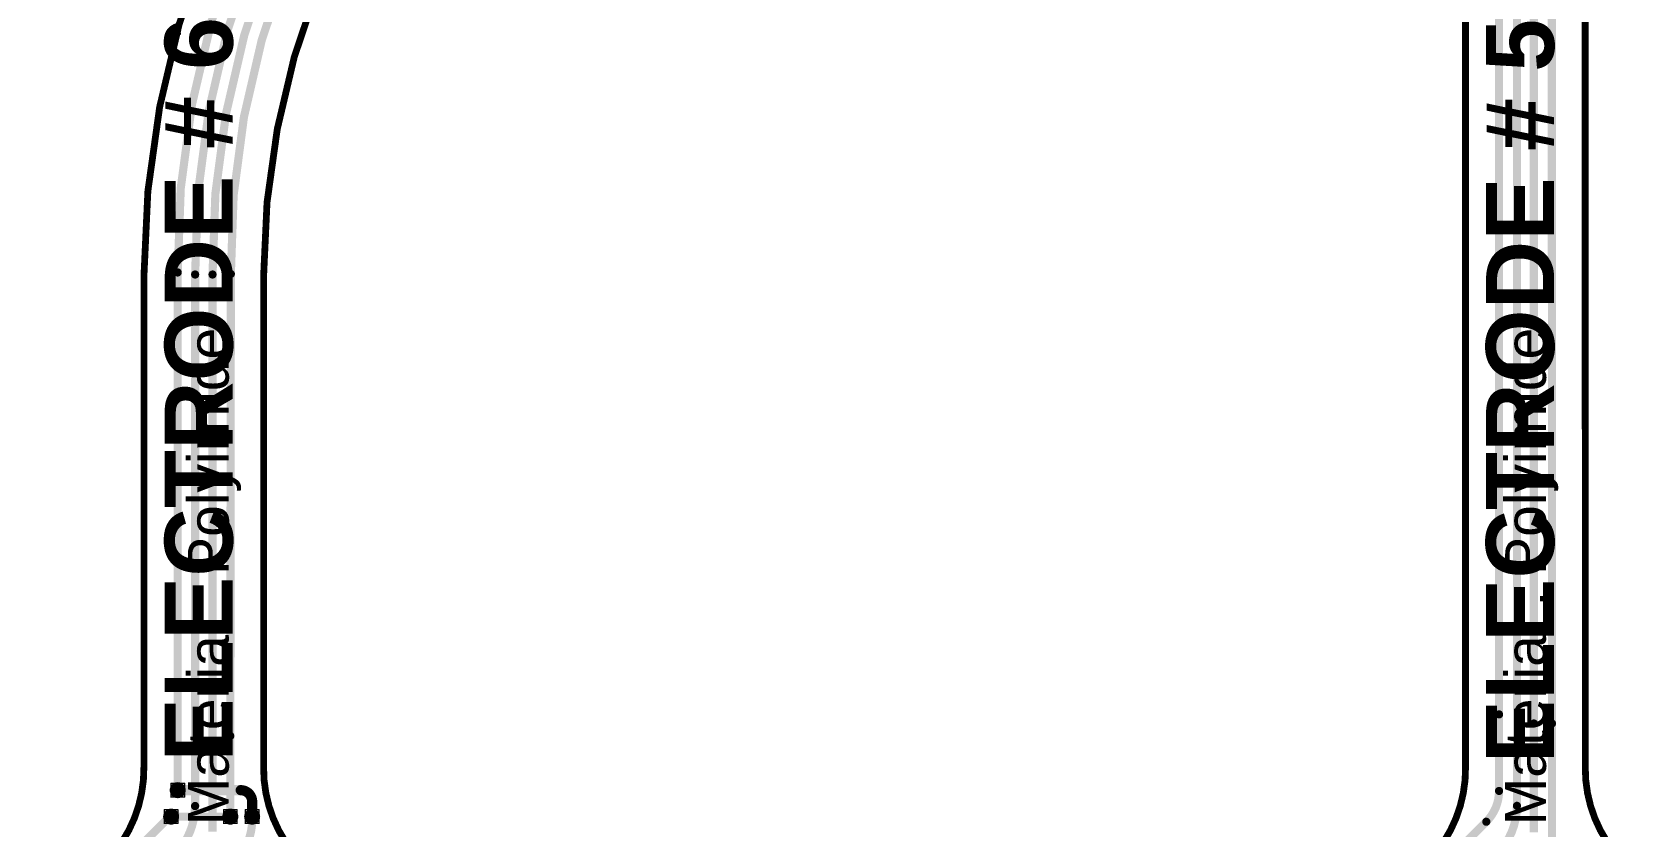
# Model space of a CAD drawing. Header units: inches. Extents: x -17 to 443, y -40 to 218.
# Drawn here: x 40.7 to 101, y 30.6 to 60.2 of the extents above; entities that cross this region are included whole.
import ezdxf

# ---------------------------------------------------------------- set-up
doc = ezdxf.new("R2010")
doc.units = ezdxf.units.IN
for name, color, linetype in [('Board Outline', 216, 'Continuous'), ('Bottom Layer', 5, 'Continuous'), ('Drill Drawing', 1, 'Continuous'), ('Fabrication', 76, 'Continuous'), ('Top Layer', 1, 'Continuous'), ('Top Overlay', 2, 'Continuous'), ('Via Holes', 16, 'Continuous')]:
    doc.layers.add(name, color=color, linetype=linetype)
doc.styles.add('Arial', font='', dxfattribs={"height": 0.2})
doc.styles.add('Arial_Bold', font='', dxfattribs={"height": 0.2})
doc.styles.get('Arial').set_extended_font_data('Arial')
doc.styles.get('Arial_Bold').set_extended_font_data('Arial', bold=True)

msp = doc.modelspace()

# ---------------------------------------------------------------- hatches: boundary and pattern name
at = {"layer": 'Bottom Layer'}
h = msp.add_hatch(color=5, dxfattribs=at)
edge = h.paths.add_edge_path()
edge.add_arc((46.119, 31.928), 0.3, 0, 360)
h = msp.add_hatch(color=5, dxfattribs=at)
edge = h.paths.add_edge_path()
edge.add_arc((45.873, 30.941), 0.3, 0, 360)
h = msp.add_hatch(color=5, dxfattribs=at)
edge = h.paths.add_edge_path()
edge.add_arc((48.084, 30.941), 0.3, 0, 360)
h = msp.add_hatch(color=5, dxfattribs=at)
edge = h.paths.add_edge_path()
edge.add_arc((48.899, 30.941), 0.3, 0, 360)
at = {"layer": 'Top Layer'}
h = msp.add_hatch(color=1, dxfattribs=at)
edge = h.paths.add_edge_path()
edge.add_arc((46.119, 31.928), 0.3, 0, 360)
h = msp.add_hatch(color=1, dxfattribs=at)
edge = h.paths.add_edge_path()
edge.add_arc((45.873, 30.941), 0.3, 0, 360)
h = msp.add_hatch(color=1, dxfattribs=at)
edge = h.paths.add_edge_path()
edge.add_arc((48.084, 30.941), 0.3, 0, 360)
h = msp.add_hatch(color=1, dxfattribs=at)
edge = h.paths.add_edge_path()
edge.add_arc((48.899, 30.941), 0.3, 0, 360)
at = {"layer": 'Via Holes'}
h = msp.add_hatch(color=7, dxfattribs=at)
edge = h.paths.add_edge_path()
edge.add_arc((46.119, 31.928), 0.15, 0, 360)
h = msp.add_hatch(color=7, dxfattribs=at)
edge = h.paths.add_edge_path()
edge.add_arc((45.873, 30.941), 0.15, 0, 360)
h = msp.add_hatch(color=7, dxfattribs=at)
edge = h.paths.add_edge_path()
edge.add_arc((48.084, 30.941), 0.15, 0, 360)
h = msp.add_hatch(color=7, dxfattribs=at)
edge = h.paths.add_edge_path()
edge.add_arc((48.899, 30.941), 0.15, 0, 360)

# ---------------------------------------------------------------- linework, layer by layer
at = {"layer": 'Board Outline'}
for points in [[(16.922, 55.717, 0.127, 0.127, -0.414209), (82.689, 121.485, 0.127, 0.127, 0)], [(21.392, 55.717, 0.127, 0.127, -0.398878), (79.465, 116.93, 0.127, 0.127, 0)], [(94.214, 114.575, 0.127, 0.127, 0), (94.221, 32.792, 0.127, 0.127, 0)], [(98.684, 114.228, 0.127, 0.127, 0), (98.692, 32.792, 0.127, 0.127, 0)], [(44.857, 51.116, 0.127, 0.127, -0.310655), (66.876, 83.135, 0.127, 0.127, 0)], [(49.327, 51.116, 0.127, 0.127, -0.310654), (68.476, 78.961, 0.127, 0.127, 0)], [(44.857, 32.792, 0.127, 0.127, 0), (44.857, 51.116, 0.127, 0.127, 0)], [(49.327, 32.792, 0.127, 0.127, 0), (49.327, 51.116, 0.127, 0.127, 0)], [(44.856, 32.792, 0.127, 0.127, -0.250069), (42.688, 28.615, 0.127, 0.127, 0)], [(51.496, 28.615, 0.127, 0.127, -0.250069), (49.327, 32.792, 0.127, 0.127, 0)], [(94.221, 32.792, 0.127, 0.127, -0.250069), (92.052, 28.615, 0.127, 0.127, 0)], [(100.86, 28.616, 0.127, 0.127, -0.250069), (98.692, 32.792, 0.127, 0.127, 0)]]:
    msp.add_lwpolyline(points, format="xyseb", dxfattribs=at)
for points in [[(44.825, 51.116, 0.0635, 0.0635, 1), (44.889, 51.116, 0.0635, 0.0635, 1)], [(44.825, 51.116, 0.0635, 0.0635, 1), (44.889, 51.116, 0.0635, 0.0635, 1)], [(49.295, 51.116, 0.0635, 0.0635, 1), (49.359, 51.116, 0.0635, 0.0635, 1)], [(49.295, 51.116, 0.0635, 0.0635, 1), (49.359, 51.116, 0.0635, 0.0635, 1)], [(44.825, 32.792, 0.0635, 0.0635, 1), (44.889, 32.792, 0.0635, 0.0635, 1)], [(44.825, 32.792, 0.0635, 0.0635, 1), (44.888, 32.792, 0.0635, 0.0635, 1)], [(49.295, 32.792, 0.0635, 0.0635, 1), (49.359, 32.792, 0.0635, 0.0635, 1)], [(49.295, 32.792, 0.0635, 0.0635, 1), (49.359, 32.792, 0.0635, 0.0635, 1)], [(94.189, 32.792, 0.0635, 0.0635, 1), (94.253, 32.792, 0.0635, 0.0635, 1)], [(94.189, 32.792, 0.0635, 0.0635, 1), (94.253, 32.792, 0.0635, 0.0635, 1)], [(98.66, 32.792, 0.0635, 0.0635, 1), (98.724, 32.792, 0.0635, 0.0635, 1)], [(98.66, 32.792, 0.0635, 0.0635, 1), (98.724, 32.792, 0.0635, 0.0635, 1)]]:
    msp.add_lwpolyline(points, format="xyseb", close=True, dxfattribs=at)
at = {"layer": 'Bottom Layer'}
for points in [[(18.179, 55.726, 0.305, 0.305, -0.414214), (82.528, 120.267, 0.305, 0.305, 0)], [(18.829, 55.726, 0.305, 0.305, -0.414214), (82.528, 119.607, 0.305, 0.305, 0)], [(19.479, 55.737, 0.305, 0.305, -0.414214), (82.553, 118.947, 0.305, 0.305, 0)], [(96.14, 31.344, 0.305, 0.305, 0), (96.14, 118.89, 0.305, 0.305, 0)], [(20.165, 55.762, 0.305, 0.305, -0.414214), (82.528, 118.286, 0.305, 0.305, 0)], [(95.472, 34.758, 0.305, 0.305, 0), (95.472, 115.857, 0.305, 0.305, 0)], [(96.772, 34.418, 0.305, 0.305, 0), (96.772, 115.857, 0.305, 0.305, 0)], [(97.44, 115.84, 0.305, 0.305, 0), (97.448, 34.418, 0.305, 0.305, 0)], [(46.119, 51.257, 0.305, 0.305, -0.326211), (68.295, 82.454, 0.305, 0.305, 0)], [(46.769, 51.18, 0.305, 0.305, -0.32385), (68.289, 81.736, 0.305, 0.305, 0)], [(47.419, 51.18, 0.305, 0.305, -0.324509), (68.582, 81.159, 0.305, 0.305, 0)], [(48.103, 51.202, 0.305, 0.305, -0.323554), (68.72, 80.521, 0.305, 0.305, 0)], [(46.119, 31.928, 0.305, 0.305, 0), (46.119, 51.257, 0.305, 0.305, 0)], [(46.769, 31.338, 0.305, 0.305, 0), (46.769, 51.18, 0.305, 0.305, 0)], [(46.769, 51.18, 0.305, 0.305, 0), (46.769, 51.18, 0.305, 0.305, 0)], [(47.419, 30.379, 0.305, 0.305, 0), (47.419, 51.18, 0.305, 0.305, 0)], [(48.084, 33.954, 0.305, 0.305, 0), (48.103, 51.202, 0.305, 0.305, 0)], [(48.103, 51.202, 0.305, 0.305, 0), (48.103, 51.202, 0.305, 0.305, 0)], [(95.472, 31.9, 0.305, 0.305, 0), (95.472, 34.758, 0.305, 0.305, 0)], [(96.772, 30.351, 0.305, 0.305, 0), (96.772, 34.418, 0.305, 0.305, 0)], [(97.448, 29.725, 0.305, 0.305, 0), (97.448, 34.418, 0.305, 0.305, 0)], [(48.084, 30.941, 0.305, 0.305, 0), (48.084, 33.954, 0.305, 0.305, 0)], [(95.472, 31.9, 0.305, 0.305, -0.198912), (94.996, 30.75, 0.305, 0.305, 0)], [(46.766, 31.335, 0.305, 0.305, -0.198912), (46.022, 29.539, 0.305, 0.305, 0)], [(96.14, 31.344, 0.305, 0.305, -0.198912), (95.396, 29.548, 0.305, 0.305, 0)], [(41.901, 27.019, 0.305, 0.305, 0), (45.847, 30.966, 0.305, 0.305, 0)], [(48.899, 30.818, 0.305, 0.305, -0.198912), (48.265, 29.287, 0.305, 0.305, 0)], [(48.899, 30.818, 0.305, 0.305, 0), (48.899, 30.941, 0.305, 0.305, 0)], [(91.265, 27.019, 0.305, 0.305, 0), (94.996, 30.75, 0.305, 0.305, 0)]]:
    msp.add_lwpolyline(points, format="xyseb", dxfattribs=at)
for points in [[(46.043, 51.257, 0.152, 0.152, 1), (46.196, 51.257, 0.152, 0.152, 1)], [(46.043, 51.257, 0.152, 0.152, 1), (46.196, 51.257, 0.152, 0.152, 1)], [(46.693, 51.18, 0.152, 0.152, 1), (46.846, 51.18, 0.152, 0.152, 1)], [(46.693, 51.18, 0.152, 0.152, 1), (46.846, 51.18, 0.152, 0.152, 1)], [(46.693, 51.18, 0.152, 0.152, 1), (46.846, 51.18, 0.152, 0.152, 1)], [(46.693, 51.18, 0.152, 0.152, 1), (46.846, 51.18, 0.152, 0.152, 1)], [(47.343, 51.18, 0.152, 0.152, 1), (47.496, 51.18, 0.152, 0.152, 1)], [(47.343, 51.18, 0.152, 0.152, 1), (47.496, 51.18, 0.152, 0.152, 1)], [(48.027, 51.202, 0.152, 0.152, 1), (48.179, 51.202, 0.152, 0.152, 1)], [(48.027, 51.202, 0.152, 0.152, 1), (48.179, 51.202, 0.152, 0.152, 1)], [(48.027, 51.202, 0.152, 0.152, 1), (48.179, 51.202, 0.152, 0.152, 1)], [(48.027, 51.202, 0.152, 0.152, 1), (48.179, 51.202, 0.152, 0.152, 1)], [(95.396, 34.758, 0.152, 0.152, 1), (95.548, 34.758, 0.152, 0.152, 1)], [(95.396, 34.758, 0.152, 0.152, 1), (95.548, 34.758, 0.152, 0.152, 1)], [(96.696, 34.418, 0.152, 0.152, 1), (96.848, 34.418, 0.152, 0.152, 1)], [(96.696, 34.418, 0.152, 0.152, 1), (96.848, 34.418, 0.152, 0.152, 1)], [(97.372, 34.418, 0.152, 0.152, 1), (97.525, 34.418, 0.152, 0.152, 1)], [(97.372, 34.418, 0.152, 0.152, 1), (97.525, 34.418, 0.152, 0.152, 1)], [(48.008, 33.954, 0.152, 0.152, 1), (48.16, 33.954, 0.152, 0.152, 1)], [(48.008, 33.954, 0.152, 0.152, 1), (48.16, 33.954, 0.152, 0.152, 1)], [(46.043, 31.928, 0.152, 0.152, 1), (46.196, 31.928, 0.152, 0.152, 1)], [(95.396, 31.9, 0.152, 0.152, 1), (95.548, 31.9, 0.152, 0.152, 1)], [(95.396, 31.9, 0.152, 0.152, 1), (95.548, 31.9, 0.152, 0.152, 1)], [(46.69, 31.335, 0.152, 0.152, 1), (46.843, 31.335, 0.152, 0.152, 1)], [(46.693, 31.338, 0.152, 0.152, 1), (46.846, 31.338, 0.152, 0.152, 1)], [(96.064, 31.344, 0.152, 0.152, 1), (96.216, 31.344, 0.152, 0.152, 1)], [(96.064, 31.344, 0.152, 0.152, 1), (96.216, 31.344, 0.152, 0.152, 1)], [(45.771, 30.966, 0.152, 0.152, 1), (45.924, 30.966, 0.152, 0.152, 1)], [(48.008, 30.941, 0.152, 0.152, 1), (48.16, 30.941, 0.152, 0.152, 1)], [(48.823, 30.941, 0.152, 0.152, 1), (48.975, 30.941, 0.152, 0.152, 1)], [(48.823, 30.818, 0.152, 0.152, 1), (48.975, 30.818, 0.152, 0.152, 1)], [(48.823, 30.818, 0.152, 0.152, 1), (48.975, 30.818, 0.152, 0.152, 1)], [(94.92, 30.75, 0.152, 0.152, 1), (95.072, 30.75, 0.152, 0.152, 1)], [(94.92, 30.75, 0.152, 0.152, 1), (95.072, 30.75, 0.152, 0.152, 1)]]:
    msp.add_lwpolyline(points, format="xyseb", close=True, dxfattribs=at)
at = {"layer": 'Drill Drawing'}
for points in [[(45.865, 32.182, 0.0508, 0.0508, 0), (46.373, 32.182, 0.0508, 0.0508, 0)], [(45.865, 31.674, 0.0508, 0.0508, 0), (45.865, 32.182, 0.0508, 0.0508, 0)], [(46.373, 31.674, 0.0508, 0.0508, 0), (46.373, 32.182, 0.0508, 0.0508, 0)], [(45.865, 31.674, 0.0508, 0.0508, 0), (46.373, 31.674, 0.0508, 0.0508, 0)], [(45.619, 31.195, 0.0508, 0.0508, 0), (46.127, 31.195, 0.0508, 0.0508, 0)], [(45.619, 30.687, 0.0508, 0.0508, 0), (45.619, 31.195, 0.0508, 0.0508, 0)], [(46.127, 30.687, 0.0508, 0.0508, 0), (46.127, 31.195, 0.0508, 0.0508, 0)], [(47.83, 31.195, 0.0508, 0.0508, 0), (48.338, 31.195, 0.0508, 0.0508, 0)], [(47.83, 30.687, 0.0508, 0.0508, 0), (47.83, 31.195, 0.0508, 0.0508, 0)], [(48.338, 30.687, 0.0508, 0.0508, 0), (48.338, 31.195, 0.0508, 0.0508, 0)], [(48.645, 31.195, 0.0508, 0.0508, 0), (49.153, 31.195, 0.0508, 0.0508, 0)], [(48.645, 30.687, 0.0508, 0.0508, 0), (48.645, 31.195, 0.0508, 0.0508, 0)], [(49.153, 30.687, 0.0508, 0.0508, 0), (49.153, 31.195, 0.0508, 0.0508, 0)], [(45.619, 30.687, 0.0508, 0.0508, 0), (46.127, 30.687, 0.0508, 0.0508, 0)], [(47.83, 30.687, 0.0508, 0.0508, 0), (48.338, 30.687, 0.0508, 0.0508, 0)], [(48.645, 30.687, 0.0508, 0.0508, 0), (49.153, 30.687, 0.0508, 0.0508, 0)]]:
    msp.add_lwpolyline(points, format="xyseb", dxfattribs=at)
for points in [[(45.853, 32.182, 0.0254, 0.0254, 1), (45.878, 32.182, 0.0254, 0.0254, 1)], [(45.853, 32.182, 0.0254, 0.0254, 1), (45.878, 32.182, 0.0254, 0.0254, 1)], [(46.361, 32.182, 0.0254, 0.0254, 1), (46.386, 32.182, 0.0254, 0.0254, 1)], [(46.361, 32.182, 0.0254, 0.0254, 1), (46.386, 32.182, 0.0254, 0.0254, 1)], [(45.853, 31.674, 0.0254, 0.0254, 1), (45.878, 31.674, 0.0254, 0.0254, 1)], [(45.853, 31.674, 0.0254, 0.0254, 1), (45.878, 31.674, 0.0254, 0.0254, 1)], [(46.361, 31.674, 0.0254, 0.0254, 1), (46.386, 31.674, 0.0254, 0.0254, 1)], [(46.361, 31.674, 0.0254, 0.0254, 1), (46.386, 31.674, 0.0254, 0.0254, 1)], [(45.606, 31.195, 0.0254, 0.0254, 1), (45.631, 31.195, 0.0254, 0.0254, 1)], [(45.606, 31.195, 0.0254, 0.0254, 1), (45.631, 31.195, 0.0254, 0.0254, 1)], [(46.114, 31.195, 0.0254, 0.0254, 1), (46.139, 31.195, 0.0254, 0.0254, 1)], [(46.114, 31.195, 0.0254, 0.0254, 1), (46.139, 31.195, 0.0254, 0.0254, 1)], [(47.817, 31.195, 0.0254, 0.0254, 1), (47.843, 31.195, 0.0254, 0.0254, 1)], [(47.817, 31.195, 0.0254, 0.0254, 1), (47.843, 31.195, 0.0254, 0.0254, 1)], [(48.325, 31.195, 0.0254, 0.0254, 1), (48.351, 31.195, 0.0254, 0.0254, 1)], [(48.325, 31.195, 0.0254, 0.0254, 1), (48.351, 31.195, 0.0254, 0.0254, 1)], [(48.632, 31.195, 0.0254, 0.0254, 1), (48.658, 31.195, 0.0254, 0.0254, 1)], [(48.632, 31.195, 0.0254, 0.0254, 1), (48.658, 31.195, 0.0254, 0.0254, 1)], [(49.14, 31.195, 0.0254, 0.0254, 1), (49.166, 31.195, 0.0254, 0.0254, 1)], [(49.14, 31.195, 0.0254, 0.0254, 1), (49.166, 31.195, 0.0254, 0.0254, 1)], [(45.606, 30.687, 0.0254, 0.0254, 1), (45.631, 30.687, 0.0254, 0.0254, 1)], [(45.606, 30.687, 0.0254, 0.0254, 1), (45.631, 30.687, 0.0254, 0.0254, 1)], [(46.114, 30.687, 0.0254, 0.0254, 1), (46.139, 30.687, 0.0254, 0.0254, 1)], [(46.114, 30.687, 0.0254, 0.0254, 1), (46.139, 30.687, 0.0254, 0.0254, 1)], [(47.817, 30.687, 0.0254, 0.0254, 1), (47.843, 30.687, 0.0254, 0.0254, 1)], [(47.817, 30.687, 0.0254, 0.0254, 1), (47.843, 30.687, 0.0254, 0.0254, 1)], [(48.325, 30.687, 0.0254, 0.0254, 1), (48.351, 30.687, 0.0254, 0.0254, 1)], [(48.325, 30.687, 0.0254, 0.0254, 1), (48.351, 30.687, 0.0254, 0.0254, 1)], [(48.632, 30.687, 0.0254, 0.0254, 1), (48.658, 30.687, 0.0254, 0.0254, 1)], [(48.632, 30.687, 0.0254, 0.0254, 1), (48.658, 30.687, 0.0254, 0.0254, 1)], [(49.14, 30.687, 0.0254, 0.0254, 1), (49.166, 30.687, 0.0254, 0.0254, 1)], [(49.14, 30.687, 0.0254, 0.0254, 1), (49.166, 30.687, 0.0254, 0.0254, 1)]]:
    msp.add_lwpolyline(points, format="xyseb", close=True, dxfattribs=at)
at = {"layer": 'Fabrication'}
for points in [[(16.922, 55.717, 0.254, 0.254, -0.414209), (82.689, 121.485, 0.254, 0.254, 0)], [(21.392, 55.717, 0.254, 0.254, -0.398878), (79.465, 116.93, 0.254, 0.254, 0)], [(94.214, 114.575, 0.254, 0.254, 0), (94.221, 32.792, 0.254, 0.254, 0)], [(98.684, 114.228, 0.254, 0.254, 0), (98.692, 32.792, 0.254, 0.254, 0)], [(44.857, 51.116, 0.254, 0.254, -0.310655), (66.876, 83.135, 0.254, 0.254, 0)], [(49.327, 51.116, 0.254, 0.254, -0.310654), (68.476, 78.961, 0.254, 0.254, 0)], [(44.857, 32.792, 0.254, 0.254, 0), (44.857, 51.116, 0.254, 0.254, 0)], [(49.327, 32.792, 0.254, 0.254, 0), (49.327, 51.116, 0.254, 0.254, 0)], [(44.856, 32.792, 0.254, 0.254, -0.250069), (42.688, 28.615, 0.254, 0.254, 0)], [(51.496, 28.615, 0.254, 0.254, -0.250069), (49.327, 32.792, 0.254, 0.254, 0)], [(94.221, 32.792, 0.254, 0.254, -0.250069), (92.052, 28.615, 0.254, 0.254, 0)], [(100.86, 28.616, 0.254, 0.254, -0.250069), (98.692, 32.792, 0.254, 0.254, 0)]]:
    msp.add_lwpolyline(points, format="xyseb", dxfattribs=at)
for points in [[(44.793, 51.116, 0.127, 0.127, 1), (44.92, 51.116, 0.127, 0.127, 1)], [(44.793, 51.116, 0.127, 0.127, 1), (44.92, 51.116, 0.127, 0.127, 1)], [(49.263, 51.116, 0.127, 0.127, 1), (49.39, 51.116, 0.127, 0.127, 1)], [(49.263, 51.116, 0.127, 0.127, 1), (49.39, 51.116, 0.127, 0.127, 1)], [(44.793, 32.792, 0.127, 0.127, 1), (44.92, 32.792, 0.127, 0.127, 1)], [(44.793, 32.792, 0.127, 0.127, 1), (44.92, 32.792, 0.127, 0.127, 1)], [(49.263, 32.792, 0.127, 0.127, 1), (49.39, 32.792, 0.127, 0.127, 1)], [(49.264, 32.792, 0.127, 0.127, 1), (49.391, 32.792, 0.127, 0.127, 1)], [(94.158, 32.792, 0.127, 0.127, 1), (94.285, 32.792, 0.127, 0.127, 1)], [(94.157, 32.792, 0.127, 0.127, 1), (94.284, 32.792, 0.127, 0.127, 1)], [(98.628, 32.792, 0.127, 0.127, 1), (98.755, 32.792, 0.127, 0.127, 1)], [(98.628, 32.792, 0.127, 0.127, 1), (98.755, 32.792, 0.127, 0.127, 1)]]:
    msp.add_lwpolyline(points, format="xyseb", close=True, dxfattribs=at)
at = {"layer": 'Top Layer'}
for points in [[(46.119, 31.928, 0.381, 0.381, 0), (48.472, 31.928, 0.381, 0.381, 0)], [(48.472, 31.928, 0.381, 0.381, -0.414214), (48.899, 31.501, 0.381, 0.381, 0)], [(48.899, 30.941, 0.381, 0.381, 0), (48.899, 31.501, 0.381, 0.381, 0)], [(45.8, 30.941, 0.305, 0.305, 0), (45.873, 30.941, 0.305, 0.305, 0)], [(45.873, 30.941, 0.305, 0.305, 0), (48.084, 30.941, 0.305, 0.305, 0)]]:
    msp.add_lwpolyline(points, format="xyseb", dxfattribs=at)
for points in [[(46.024, 31.928, 0.191, 0.191, 1), (46.215, 31.928, 0.191, 0.191, 1)], [(48.377, 31.928, 0.191, 0.191, 1), (48.567, 31.928, 0.191, 0.191, 1)], [(48.377, 31.928, 0.191, 0.191, 1), (48.567, 31.928, 0.191, 0.191, 1)], [(48.804, 31.501, 0.191, 0.191, 1), (48.994, 31.501, 0.191, 0.191, 1)], [(48.804, 31.501, 0.191, 0.191, 1), (48.994, 31.501, 0.191, 0.191, 1)], [(45.724, 30.941, 0.152, 0.152, 1), (45.876, 30.941, 0.152, 0.152, 1)], [(45.796, 30.941, 0.152, 0.152, 1), (45.949, 30.941, 0.152, 0.152, 1)], [(45.796, 30.941, 0.152, 0.152, 1), (45.949, 30.941, 0.152, 0.152, 1)], [(48.008, 30.941, 0.152, 0.152, 1), (48.16, 30.941, 0.152, 0.152, 1)], [(48.804, 30.941, 0.191, 0.191, 1), (48.994, 30.941, 0.191, 0.191, 1)]]:
    msp.add_lwpolyline(points, format="xyseb", close=True, dxfattribs=at)

# ---------------------------------------------------------------- texts
at = {"layer": 'Fabrication', "style": 'Arial'}
for p in [(48.024, 30.619), (97.224, 30.619)]:
    msp.add_text('Material : Polyimide', height=1.524, rotation=90, dxfattribs=at).set_placement(p)
at = {"layer": 'Top Overlay', "style": 'Arial_Bold'}
for s, p in [('ELECTRODE # 6', (48.173, 32.996)), ('ELECTRODE # 5', (97.526, 32.926))]:
    msp.add_text(s, height=2.54, rotation=90, dxfattribs=at).set_placement(p)

doc.saveas('drawing.dxf')
